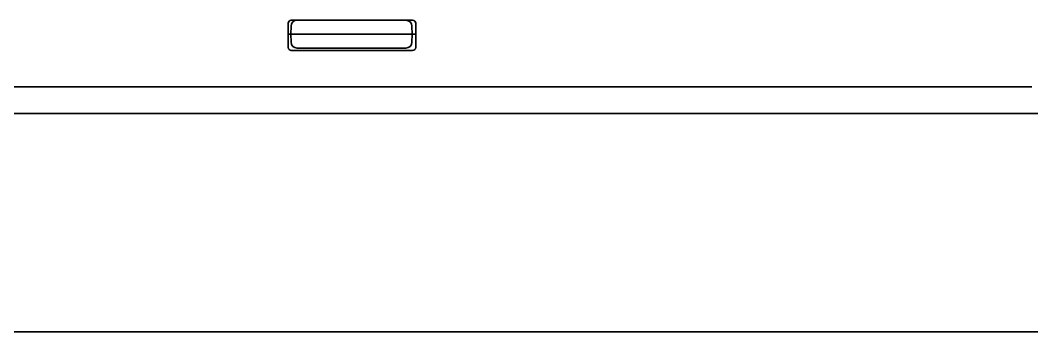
# Model space of a CAD drawing. Header units: millimetres. Extents: x -36 to 4467, y 2 to 3322.
# Drawn here: x 2709.8 to 2793.1, y 3161 to 3186.7 of the extents above; entities that cross this region are included whole.
import ezdxf

# ---------------------------------------------------------------- set-up
doc = ezdxf.new("R2010")
doc.units = ezdxf.units.MM
doc.layers.add('1', color=7, linetype='Continuous', true_color=0xffffff)

msp = doc.modelspace()

# ---------------------------------------------------------------- linework, layer by layer
at = {"layer": '1', "color": 7, "linetype": 'Continuous', "lineweight": 35}
for p, q in [((2731.853, 3186.488), (2731.853, 3184.488)), ((2732.087, 3186.256), (2732.063, 3185.588)), ((2732.063, 3185.588), (2732.087, 3186.255)), ((2742.103, 3186.738), (2732.103, 3186.738)), ((2732.586, 3186.738), (2732.586, 3186.738)), ((2742.04, 3186.256), (2742.063, 3185.588)), ((2742.353, 3184.488), (2742.353, 3186.488)), ((2732.063, 3185.59), (2731.853, 3185.59)), ((2732.063, 3185.59), (2732.063, 3185.588)), ((2732.063, 3185.588), (2732.063, 3185.588)), ((2732.063, 3185.588), (2732.087, 3184.921)), ((2732.063, 3185.588), (2732.563, 3185.588)), ((2732.087, 3184.921), (2732.063, 3185.588)), ((2732.563, 3185.588), (2741.564, 3185.588)), ((2741.564, 3185.588), (2742.063, 3185.588)), ((2742.063, 3185.588), (2742.04, 3184.921)), ((2742.353, 3185.59), (2742.063, 3185.59)), ((2732.586, 3184.438), (2732.586, 3184.438)), ((2741.54, 3184.438), (2732.586, 3184.438)), ((2732.103, 3184.238), (2742.103, 3184.238)), ((2602.171, 3181.238), (2793.105, 3181.238)), ((2514.273, 3179.038), (3072.273, 3179.038)), ((3024.273, 3161.038), (2562.273, 3161.038))]:
    msp.add_line(p, q, dxfattribs=at)
msp.add_circle((2793.103, 3181.238), 0.0025, dxfattribs=at)
for centre, start, end in [((2732.103, 3186.488), 90, 180), ((2742.103, 3186.488), 0, 90), ((2732.103, 3184.488), 180, 270), ((2742.103, 3184.488), 270, 0)]:
    msp.add_arc(centre, 0.25, start, end, dxfattribs=at)
at = {"layer": '1', "color": 7, "linetype": 'Continuous', "lineweight": 35, "extrusion": (4.1579e-06, -2.54598e-22, 1)}
for centre, start, end in [((2732.585, 3186.238, 0.026), 90, 177.99493), ((2741.539, 3186.238, 0.026), 2, 89.85501), ((2732.585, 3184.938, 0.026), 182.00507, 270), ((2741.539, 3184.938, 0.026), 270.14499, 358)]:
    msp.add_arc(centre, 0.5, start, end, dxfattribs=at)
at = {"layer": '1', "color": 7, "linetype": 'Continuous', "lineweight": 35}
for centre, major_axis, start_param, end_param in [((2732.586, 3186.238), (0.354, -0.354), 2.356195, 3.892084), ((2732.586, 3184.938), (0.354, 0.354), 2.391101, 3.926991)]:
    msp.add_ellipse(centre, major_axis=major_axis, ratio=1, start_param=start_param, end_param=end_param, dxfattribs=at)

doc.saveas('drawing.dxf')
